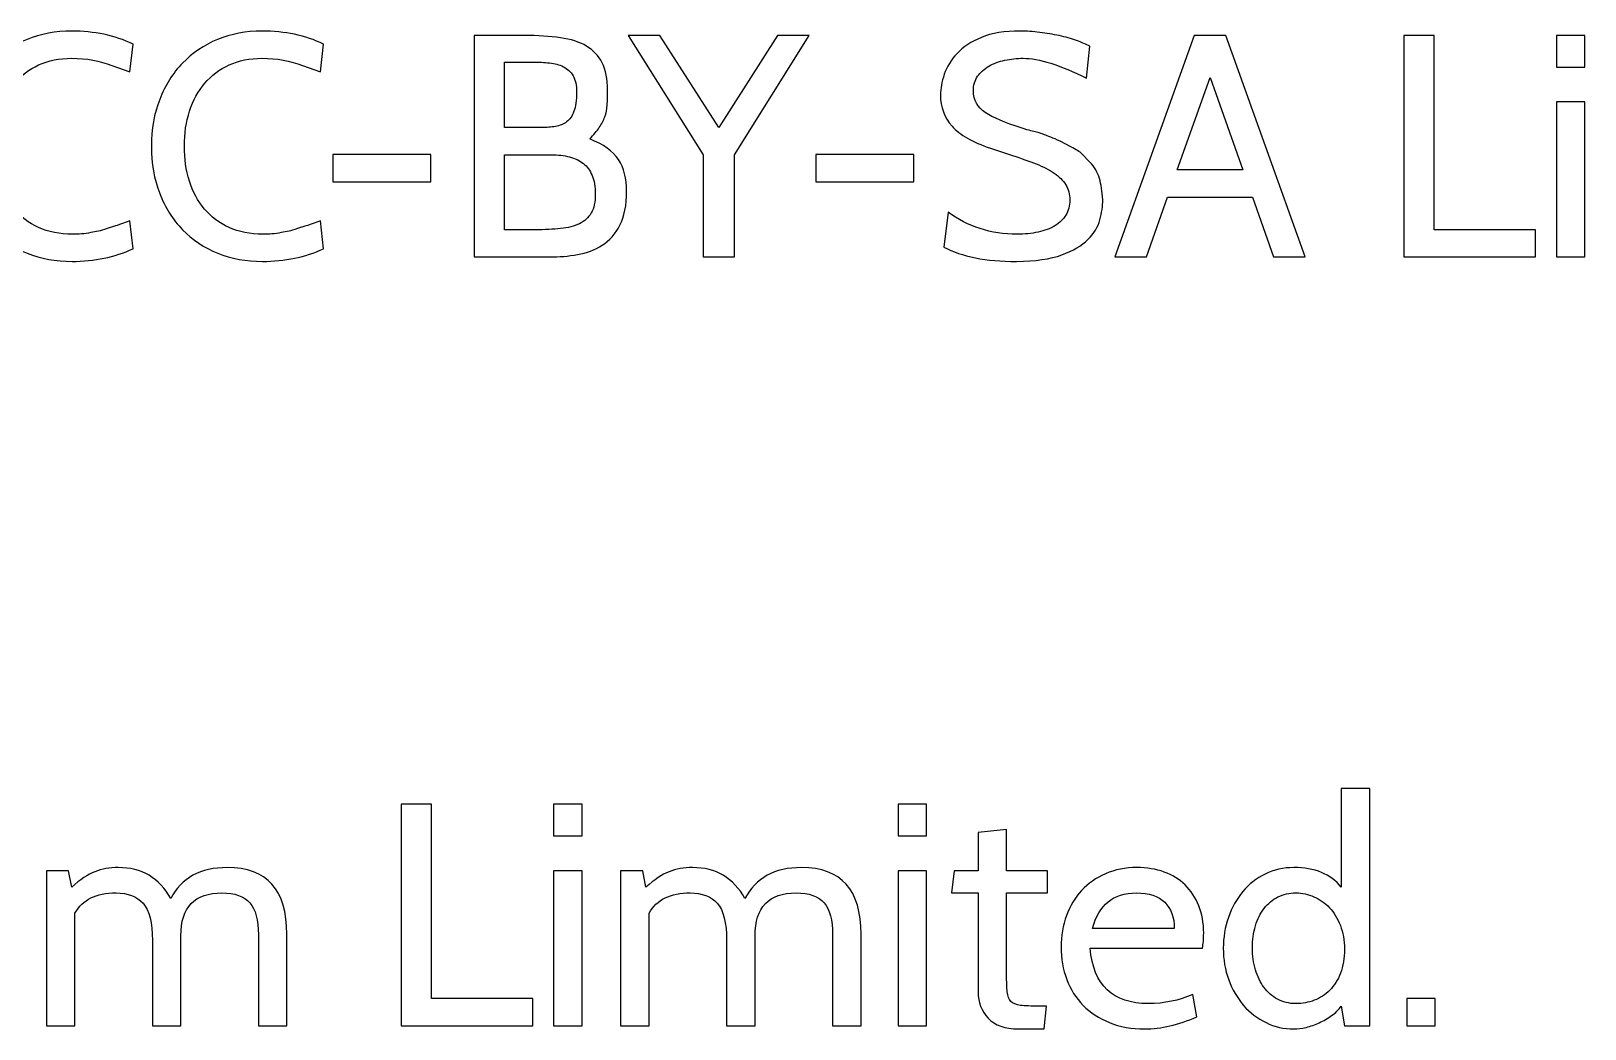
# Model space of a CAD drawing. Header units: centimetres. Extents: x -24 to 24.1, y -20.7 to 0.5.
# Drawn here: x 15.674 to 19.833, y -3.618 to -0.948 of the extents above; entities that cross this region are included whole.
import ezdxf

# ---------------------------------------------------------------- set-up
doc = ezdxf.new("R2010")
doc.units = ezdxf.units.CM
doc.header["$MEASUREMENT"] = 0
doc.layers.add('Layer 1', color=7, linetype='Continuous')

msp = doc.modelspace()

# ---------------------------------------------------------------- linework, layer by layer
at = {"layer": 'Layer 1', "color": 250}
for points, knots in [([(15.78381, -1.56419), (15.74035, -1.56419), (15.70041, -1.55686), (15.66401, -1.54218), (15.66401, -1.54218), (15.6276, -1.5275), (15.59627, -1.50662), (15.57003, -1.47953), (15.57003, -1.47953), (15.54378, -1.45243), (15.52332, -1.41998), (15.50864, -1.38216), (15.50864, -1.38216), (15.49397, -1.34434), (15.48663, -1.30229), (15.48663, -1.25601), (15.48663, -1.25601), (15.48663, -1.21029), (15.49397, -1.16852), (15.50864, -1.1307), (15.50864, -1.1307), (15.52332, -1.09288), (15.54378, -1.06042), (15.57003, -1.03333), (15.57003, -1.03333), (15.59627, -1.00624), (15.62746, -0.98521), (15.66358, -0.97025), (15.66358, -0.97025), (15.69971, -0.9553), (15.7395, -0.94782), (15.78296, -0.94782), (15.78296, -0.94782), (15.84336, -0.94782), (15.89811, -0.95939), (15.94722, -0.98253), (15.94722, -0.98253), (15.94722, -0.98253), (15.93875, -1.05704), (15.93875, -1.05704), (15.93875, -1.05704), (15.93875, -1.05704), (15.89049, -1.0401), (15.89049, -1.0401), (15.89049, -1.0401), (15.85832, -1.02712), (15.82248, -1.02063), (15.78296, -1.02063), (15.78296, -1.02063), (15.74966, -1.02063), (15.72017, -1.02656), (15.69449, -1.03841), (15.69449, -1.03841), (15.66881, -1.05026), (15.64707, -1.06663), (15.62929, -1.08752), (15.62929, -1.08752), (15.61151, -1.1084), (15.59797, -1.13324), (15.58865, -1.16203), (15.58865, -1.16203), (15.57934, -1.19081), (15.57468, -1.22214), (15.57468, -1.25601), (15.57468, -1.25601), (15.57468, -1.28931), (15.5792, -1.32035), (15.58823, -1.34914), (15.58823, -1.34914), (15.59726, -1.37793), (15.61067, -1.4029), (15.62845, -1.42407), (15.62845, -1.42407), (15.64623, -1.44524), (15.66824, -1.46175), (15.69449, -1.4736), (15.69449, -1.4736), (15.72073, -1.48545), (15.75079, -1.49138), (15.78466, -1.49138), (15.78466, -1.49138), (15.79312, -1.49138), (15.80131, -1.4911), (15.80921, -1.49053), (15.80921, -1.49053), (15.81711, -1.48997), (15.8253, -1.48884), (15.83376, -1.48715), (15.83376, -1.48715), (15.83376, -1.48715), (15.85493, -1.48291), (15.85493, -1.48291), (15.85493, -1.48291), (15.85945, -1.48235), (15.86707, -1.48009), (15.87779, -1.47614), (15.87779, -1.47614), (15.87779, -1.47614), (15.89727, -1.47021), (15.89727, -1.47021), (15.89727, -1.47021), (15.90009, -1.46965), (15.90743, -1.46711), (15.91928, -1.46259), (15.91928, -1.46259), (15.91928, -1.46259), (15.93875, -1.45582), (15.93875, -1.45582), (15.93875, -1.45582), (15.93875, -1.45582), (15.94722, -1.53033), (15.94722, -1.53033), (15.94722, -1.53033), (15.89811, -1.5529), (15.84364, -1.56419), (15.78381, -1.56419)], [0, 0, 0, 0, 0.03333333, 0.03333333, 0.03333333, 0.03333333, 0.06666667, 0.06666667, 0.06666667, 0.06666667, 0.1, 0.1, 0.1, 0.1, 0.13333333, 0.13333333, 0.13333333, 0.13333333, 0.16666667, 0.16666667, 0.16666667, 0.16666667, 0.2, 0.2, 0.2, 0.2, 0.23333333, 0.23333333, 0.23333333, 0.23333333, 0.26666667, 0.26666667, 0.26666667, 0.26666667, 0.3, 0.3, 0.3, 0.3, 0.33333333, 0.33333333, 0.33333333, 0.33333333, 0.36666667, 0.36666667, 0.36666667, 0.36666667, 0.4, 0.4, 0.4, 0.4, 0.43333333, 0.43333333, 0.43333333, 0.43333333, 0.46666667, 0.46666667, 0.46666667, 0.46666667, 0.5, 0.5, 0.5, 0.5, 0.53333333, 0.53333333, 0.53333333, 0.53333333, 0.56666667, 0.56666667, 0.56666667, 0.56666667, 0.6, 0.6, 0.6, 0.6, 0.63333333, 0.63333333, 0.63333333, 0.63333333, 0.66666667, 0.66666667, 0.66666667, 0.66666667, 0.7, 0.7, 0.7, 0.7, 0.73333333, 0.73333333, 0.73333333, 0.73333333, 0.76666667, 0.76666667, 0.76666667, 0.76666667, 0.8, 0.8, 0.8, 0.8, 0.83333333, 0.83333333, 0.83333333, 0.83333333, 0.86666667, 0.86666667, 0.86666667, 0.86666667, 0.9, 0.9, 0.9, 0.9, 0.93333333, 0.93333333, 0.93333333, 0.93333333, 1, 1, 1, 1]), ([(16.29351, -1.56419), (16.25005, -1.56419), (16.21011, -1.55686), (16.17371, -1.54218), (16.17371, -1.54218), (16.1373, -1.5275), (16.10597, -1.50662), (16.07973, -1.47953), (16.07973, -1.47953), (16.05348, -1.45243), (16.03302, -1.41998), (16.01834, -1.38216), (16.01834, -1.38216), (16.00367, -1.34434), (15.99633, -1.30229), (15.99633, -1.25601), (15.99633, -1.25601), (15.99633, -1.21029), (16.00367, -1.16852), (16.01834, -1.1307), (16.01834, -1.1307), (16.03302, -1.09288), (16.05348, -1.06042), (16.07973, -1.03333), (16.07973, -1.03333), (16.10597, -1.00624), (16.13716, -0.98521), (16.17328, -0.97025), (16.17328, -0.97025), (16.20941, -0.9553), (16.2492, -0.94782), (16.29266, -0.94782), (16.29266, -0.94782), (16.35306, -0.94782), (16.40781, -0.95939), (16.45692, -0.98253), (16.45692, -0.98253), (16.45692, -0.98253), (16.44845, -1.05704), (16.44845, -1.05704), (16.44845, -1.05704), (16.44845, -1.05704), (16.40019, -1.0401), (16.40019, -1.0401), (16.40019, -1.0401), (16.36802, -1.02712), (16.33218, -1.02063), (16.29266, -1.02063), (16.29266, -1.02063), (16.25936, -1.02063), (16.22987, -1.02656), (16.20419, -1.03841), (16.20419, -1.03841), (16.17851, -1.05026), (16.15677, -1.06663), (16.13899, -1.08752), (16.13899, -1.08752), (16.12121, -1.1084), (16.10767, -1.13324), (16.09835, -1.16203), (16.09835, -1.16203), (16.08904, -1.19081), (16.08438, -1.22214), (16.08438, -1.25601), (16.08438, -1.25601), (16.08438, -1.28931), (16.0889, -1.32035), (16.09793, -1.34914), (16.09793, -1.34914), (16.10696, -1.37793), (16.12037, -1.4029), (16.13815, -1.42407), (16.13815, -1.42407), (16.15593, -1.44524), (16.17794, -1.46175), (16.20419, -1.4736), (16.20419, -1.4736), (16.23043, -1.48545), (16.26049, -1.49138), (16.29436, -1.49138), (16.29436, -1.49138), (16.30282, -1.49138), (16.31101, -1.4911), (16.31891, -1.49053), (16.31891, -1.49053), (16.32681, -1.48997), (16.335, -1.48884), (16.34346, -1.48715), (16.34346, -1.48715), (16.34346, -1.48715), (16.36463, -1.48291), (16.36463, -1.48291), (16.36463, -1.48291), (16.36915, -1.48235), (16.37677, -1.48009), (16.38749, -1.47614), (16.38749, -1.47614), (16.38749, -1.47614), (16.40697, -1.47021), (16.40697, -1.47021), (16.40697, -1.47021), (16.40979, -1.46965), (16.41713, -1.46711), (16.42898, -1.46259), (16.42898, -1.46259), (16.42898, -1.46259), (16.44845, -1.45582), (16.44845, -1.45582), (16.44845, -1.45582), (16.44845, -1.45582), (16.45692, -1.53033), (16.45692, -1.53033), (16.45692, -1.53033), (16.40781, -1.5529), (16.35334, -1.56419), (16.29351, -1.56419)], [0, 0, 0, 0, 0.03333333, 0.03333333, 0.03333333, 0.03333333, 0.06666667, 0.06666667, 0.06666667, 0.06666667, 0.1, 0.1, 0.1, 0.1, 0.13333333, 0.13333333, 0.13333333, 0.13333333, 0.16666667, 0.16666667, 0.16666667, 0.16666667, 0.2, 0.2, 0.2, 0.2, 0.23333333, 0.23333333, 0.23333333, 0.23333333, 0.26666667, 0.26666667, 0.26666667, 0.26666667, 0.3, 0.3, 0.3, 0.3, 0.33333333, 0.33333333, 0.33333333, 0.33333333, 0.36666667, 0.36666667, 0.36666667, 0.36666667, 0.4, 0.4, 0.4, 0.4, 0.43333333, 0.43333333, 0.43333333, 0.43333333, 0.46666667, 0.46666667, 0.46666667, 0.46666667, 0.5, 0.5, 0.5, 0.5, 0.53333333, 0.53333333, 0.53333333, 0.53333333, 0.56666667, 0.56666667, 0.56666667, 0.56666667, 0.6, 0.6, 0.6, 0.6, 0.63333333, 0.63333333, 0.63333333, 0.63333333, 0.66666667, 0.66666667, 0.66666667, 0.66666667, 0.7, 0.7, 0.7, 0.7, 0.73333333, 0.73333333, 0.73333333, 0.73333333, 0.76666667, 0.76666667, 0.76666667, 0.76666667, 0.8, 0.8, 0.8, 0.8, 0.83333333, 0.83333333, 0.83333333, 0.83333333, 0.86666667, 0.86666667, 0.86666667, 0.86666667, 0.9, 0.9, 0.9, 0.9, 0.93333333, 0.93333333, 0.93333333, 0.93333333, 1, 1, 1, 1]), ([(18.31113, -1.56419), (18.22928, -1.56419), (18.16465, -1.55149), (18.11724, -1.52609), (18.11724, -1.52609), (18.11724, -1.52609), (18.12825, -1.43211), (18.12825, -1.43211), (18.12825, -1.43211), (18.1813, -1.47162), (18.24283, -1.49138), (18.31282, -1.49138), (18.31282, -1.49138), (18.33314, -1.49138), (18.35191, -1.48955), (18.36912, -1.48588), (18.36912, -1.48588), (18.38634, -1.48221), (18.4013, -1.47656), (18.414, -1.46894), (18.414, -1.46894), (18.4267, -1.46132), (18.43658, -1.45173), (18.44363, -1.44016), (18.44363, -1.44016), (18.45069, -1.42859), (18.45421, -1.41518), (18.45421, -1.39994), (18.45421, -1.39994), (18.45421, -1.38413), (18.45055, -1.37045), (18.44321, -1.35888), (18.44321, -1.35888), (18.43587, -1.3473), (18.42557, -1.337), (18.4123, -1.32797), (18.4123, -1.32797), (18.39904, -1.31894), (18.38295, -1.31076), (18.36404, -1.30342), (18.36404, -1.30342), (18.34514, -1.29608), (18.32411, -1.28846), (18.30097, -1.28056), (18.30097, -1.28056), (18.30097, -1.28056), (18.2417, -1.26109), (18.2417, -1.26109), (18.2417, -1.26109), (18.19372, -1.24528), (18.15943, -1.22567), (18.13883, -1.20224), (18.13883, -1.20224), (18.11823, -1.17882), (18.10793, -1.15102), (18.10793, -1.11884), (18.10793, -1.11884), (18.10793, -1.10191), (18.11131, -1.08343), (18.11809, -1.06339), (18.11809, -1.06339), (18.12486, -1.04335), (18.13629, -1.02472), (18.15238, -1.00751), (18.15238, -1.00751), (18.16846, -0.99029), (18.19019, -0.97604), (18.21757, -0.96475), (18.21757, -0.96475), (18.24495, -0.95346), (18.27952, -0.94782), (18.32129, -0.94782), (18.32129, -0.94782), (18.33822, -0.94782), (18.35572, -0.94895), (18.37378, -0.9512), (18.37378, -0.9512), (18.39184, -0.95346), (18.4092, -0.95643), (18.42585, -0.96009), (18.42585, -0.96009), (18.4425, -0.96376), (18.45788, -0.96814), (18.47199, -0.97322), (18.47199, -0.97322), (18.48611, -0.9783), (18.49796, -0.98338), (18.50756, -0.98846), (18.50756, -0.98846), (18.50756, -0.98846), (18.49909, -1.07397), (18.49909, -1.07397), (18.49909, -1.07397), (18.42797, -1.03841), (18.37124, -1.02063), (18.32891, -1.02063), (18.32891, -1.02063), (18.31254, -1.02063), (18.29631, -1.02232), (18.28022, -1.02571), (18.28022, -1.02571), (18.26414, -1.0291), (18.24989, -1.03446), (18.23747, -1.0418), (18.23747, -1.0418), (18.22505, -1.04914), (18.21503, -1.05817), (18.20741, -1.06889), (18.20741, -1.06889), (18.19979, -1.07962), (18.19598, -1.0926), (18.19598, -1.10784), (18.19598, -1.10784), (18.19598, -1.13267), (18.20656, -1.15201), (18.22773, -1.16584), (18.22773, -1.16584), (18.2489, -1.17966), (18.28093, -1.19335), (18.32383, -1.2069), (18.32383, -1.2069), (18.33568, -1.21085), (18.34429, -1.21339), (18.34965, -1.21452), (18.34965, -1.21452), (18.35501, -1.21565), (18.36023, -1.21692), (18.36531, -1.21833), (18.36531, -1.21833), (18.37039, -1.21974), (18.37731, -1.222), (18.38606, -1.2251), (18.38606, -1.2251), (18.39481, -1.22821), (18.40878, -1.23399), (18.42797, -1.24246), (18.42797, -1.24246), (18.42797, -1.24246), (18.45675, -1.2577), (18.45675, -1.2577), (18.45675, -1.2577), (18.46409, -1.26165), (18.47016, -1.26504), (18.47496, -1.26786), (18.47496, -1.26786), (18.47976, -1.27068), (18.48357, -1.2735), (18.48639, -1.27633), (18.48639, -1.27633), (18.48639, -1.27633), (18.50756, -1.29834), (18.50756, -1.29834), (18.50756, -1.29834), (18.52054, -1.31189), (18.52915, -1.32656), (18.53338, -1.34237), (18.53338, -1.34237), (18.53761, -1.35817), (18.54058, -1.37708), (18.54227, -1.39909), (18.54227, -1.39909), (18.54227, -1.41603), (18.53973, -1.43395), (18.53465, -1.45286), (18.53465, -1.45286), (18.52957, -1.47177), (18.51884, -1.4894), (18.50248, -1.50577), (18.50248, -1.50577), (18.48611, -1.52214), (18.46282, -1.53583), (18.43262, -1.54684), (18.43262, -1.54684), (18.40243, -1.55784), (18.36193, -1.56363), (18.31113, -1.56419)], [0, 0, 0, 0, 0.02222222, 0.02222222, 0.02222222, 0.02222222, 0.04444444, 0.04444444, 0.04444444, 0.04444444, 0.06666667, 0.06666667, 0.06666667, 0.06666667, 0.08888889, 0.08888889, 0.08888889, 0.08888889, 0.11111111, 0.11111111, 0.11111111, 0.11111111, 0.13333333, 0.13333333, 0.13333333, 0.13333333, 0.15555556, 0.15555556, 0.15555556, 0.15555556, 0.17777778, 0.17777778, 0.17777778, 0.17777778, 0.2, 0.2, 0.2, 0.2, 0.22222222, 0.22222222, 0.22222222, 0.22222222, 0.24444444, 0.24444444, 0.24444444, 0.24444444, 0.26666667, 0.26666667, 0.26666667, 0.26666667, 0.28888889, 0.28888889, 0.28888889, 0.28888889, 0.31111111, 0.31111111, 0.31111111, 0.31111111, 0.33333333, 0.33333333, 0.33333333, 0.33333333, 0.35555556, 0.35555556, 0.35555556, 0.35555556, 0.37777778, 0.37777778, 0.37777778, 0.37777778, 0.4, 0.4, 0.4, 0.4, 0.42222222, 0.42222222, 0.42222222, 0.42222222, 0.44444444, 0.44444444, 0.44444444, 0.44444444, 0.46666667, 0.46666667, 0.46666667, 0.46666667, 0.48888889, 0.48888889, 0.48888889, 0.48888889, 0.51111111, 0.51111111, 0.51111111, 0.51111111, 0.53333333, 0.53333333, 0.53333333, 0.53333333, 0.55555556, 0.55555556, 0.55555556, 0.55555556, 0.57777778, 0.57777778, 0.57777778, 0.57777778, 0.6, 0.6, 0.6, 0.6, 0.62222222, 0.62222222, 0.62222222, 0.62222222, 0.64444444, 0.64444444, 0.64444444, 0.64444444, 0.66666667, 0.66666667, 0.66666667, 0.66666667, 0.68888889, 0.68888889, 0.68888889, 0.68888889, 0.71111111, 0.71111111, 0.71111111, 0.71111111, 0.73333333, 0.73333333, 0.73333333, 0.73333333, 0.75555556, 0.75555556, 0.75555556, 0.75555556, 0.77777778, 0.77777778, 0.77777778, 0.77777778, 0.8, 0.8, 0.8, 0.8, 0.82222222, 0.82222222, 0.82222222, 0.82222222, 0.84444444, 0.84444444, 0.84444444, 0.84444444, 0.86666667, 0.86666667, 0.86666667, 0.86666667, 0.88888889, 0.88888889, 0.88888889, 0.88888889, 0.91111111, 0.91111111, 0.91111111, 0.91111111, 0.93333333, 0.93333333, 0.93333333, 0.93333333, 0.95555556, 0.95555556, 0.95555556, 0.95555556, 1, 1, 1, 1]), ([(17.06313, -1.55234), (17.06313, -1.55234), (16.85993, -1.55234), (16.85993, -1.55234), (16.85993, -1.55234), (16.85993, -1.55234), (16.85993, -0.95967), (16.85993, -0.95967), (16.85993, -0.95967), (16.85993, -0.95967), (16.99371, -0.95967), (16.99371, -0.95967), (16.99371, -0.95967), (17.0304, -0.95967), (17.06271, -0.96165), (17.09065, -0.9656), (17.09065, -0.9656), (17.11859, -0.96955), (17.14187, -0.97703), (17.1605, -0.98803), (17.1605, -0.98803), (17.17913, -0.99904), (17.19324, -1.014), (17.20283, -1.03291), (17.20283, -1.03291), (17.21243, -1.05182), (17.21723, -1.07623), (17.21723, -1.10614), (17.21723, -1.10614), (17.21723, -1.12138), (17.21681, -1.13465), (17.21596, -1.14594), (17.21596, -1.14594), (17.21511, -1.15723), (17.21299, -1.16767), (17.20961, -1.17727), (17.20961, -1.17727), (17.20622, -1.18686), (17.20128, -1.19632), (17.19479, -1.20563), (17.19479, -1.20563), (17.18844, -1.21494), (17.17983, -1.22524), (17.16911, -1.23653), (17.16911, -1.23653), (17.2058, -1.25064), (17.23134, -1.26899), (17.24602, -1.29157), (17.24602, -1.29157), (17.26069, -1.31414), (17.26803, -1.34237), (17.26803, -1.37623), (17.26803, -1.37623), (17.26803, -1.41405), (17.26196, -1.44453), (17.24983, -1.46767), (17.24983, -1.46767), (17.23769, -1.49082), (17.22189, -1.5086), (17.20241, -1.52101), (17.20241, -1.52101), (17.18294, -1.53343), (17.16092, -1.54176), (17.13637, -1.54599), (17.13637, -1.54599), (17.11182, -1.55022), (17.08741, -1.55234), (17.06313, -1.55234)], [0, 0, 0, 0, 0.05555556, 0.05555556, 0.05555556, 0.05555556, 0.11111111, 0.11111111, 0.11111111, 0.11111111, 0.16666667, 0.16666667, 0.16666667, 0.16666667, 0.22222222, 0.22222222, 0.22222222, 0.22222222, 0.27777778, 0.27777778, 0.27777778, 0.27777778, 0.33333333, 0.33333333, 0.33333333, 0.33333333, 0.38888889, 0.38888889, 0.38888889, 0.38888889, 0.44444444, 0.44444444, 0.44444444, 0.44444444, 0.5, 0.5, 0.5, 0.5, 0.55555556, 0.55555556, 0.55555556, 0.55555556, 0.61111111, 0.61111111, 0.61111111, 0.61111111, 0.66666667, 0.66666667, 0.66666667, 0.66666667, 0.72222222, 0.72222222, 0.72222222, 0.72222222, 0.77777778, 0.77777778, 0.77777778, 0.77777778, 0.83333333, 0.83333333, 0.83333333, 0.83333333, 0.88888889, 0.88888889, 0.88888889, 0.88888889, 1, 1, 1, 1]), ([(17.75656, -0.95967), (17.75656, -0.95967), (17.55674, -1.27887), (17.55674, -1.27887), (17.55674, -1.27887), (17.55674, -1.27887), (17.55674, -1.55234), (17.55674, -1.55234), (17.55674, -1.55234), (17.55674, -1.55234), (17.47292, -1.55234), (17.47292, -1.55234), (17.47292, -1.55234), (17.47292, -1.55234), (17.47292, -1.27887), (17.47292, -1.27887), (17.47292, -1.27887), (17.47292, -1.27887), (17.27226, -0.95967), (17.27226, -0.95967), (17.27226, -0.95967), (17.27226, -0.95967), (17.35693, -0.95967), (17.35693, -0.95967), (17.35693, -0.95967), (17.35693, -0.95967), (17.51441, -1.20605), (17.51441, -1.20605), (17.51441, -1.20605), (17.51441, -1.20605), (17.67189, -0.95967), (17.67189, -0.95967), (17.67189, -0.95967), (17.67189, -0.95967), (17.75656, -0.95967), (17.75656, -0.95967)], [0, 0, 0, 0, 0.1, 0.1, 0.1, 0.1, 0.2, 0.2, 0.2, 0.2, 0.3, 0.3, 0.3, 0.3, 0.4, 0.4, 0.4, 0.4, 0.5, 0.5, 0.5, 0.5, 0.6, 0.6, 0.6, 0.6, 0.7, 0.7, 0.7, 0.7, 0.8, 0.8, 0.8, 0.8, 1, 1, 1, 1]), ([(19.08414, -1.55234), (19.08414, -1.55234), (18.99948, -1.55234), (18.99948, -1.55234), (18.99948, -1.55234), (18.99948, -1.55234), (18.94275, -1.39232), (18.94275, -1.39232), (18.94275, -1.39232), (18.94275, -1.39232), (18.71584, -1.39232), (18.71584, -1.39232), (18.71584, -1.39232), (18.71584, -1.39232), (18.65911, -1.55234), (18.65911, -1.55234), (18.65911, -1.55234), (18.65911, -1.55234), (18.57445, -1.55234), (18.57445, -1.55234), (18.57445, -1.55234), (18.57445, -1.55234), (18.78696, -0.95967), (18.78696, -0.95967), (18.78696, -0.95967), (18.78696, -0.95967), (18.87163, -0.95967), (18.87163, -0.95967), (18.87163, -0.95967), (18.87163, -0.95967), (19.08414, -1.55234), (19.08414, -1.55234)], [0, 0, 0, 0, 0.11111111, 0.11111111, 0.11111111, 0.11111111, 0.22222222, 0.22222222, 0.22222222, 0.22222222, 0.33333333, 0.33333333, 0.33333333, 0.33333333, 0.44444444, 0.44444444, 0.44444444, 0.44444444, 0.55555556, 0.55555556, 0.55555556, 0.55555556, 0.66666667, 0.66666667, 0.66666667, 0.66666667, 0.77777778, 0.77777778, 0.77777778, 0.77777778, 1, 1, 1, 1]), ([(19.70052, -1.55234), (19.70052, -1.55234), (19.3483, -1.55234), (19.3483, -1.55234), (19.3483, -1.55234), (19.3483, -1.55234), (19.3483, -0.95967), (19.3483, -0.95967), (19.3483, -0.95967), (19.3483, -0.95967), (19.42958, -0.95967), (19.42958, -0.95967), (19.42958, -0.95967), (19.42958, -0.95967), (19.42958, -1.47953), (19.42958, -1.47953), (19.42958, -1.47953), (19.42958, -1.47953), (19.70052, -1.47953), (19.70052, -1.47953), (19.70052, -1.47953), (19.70052, -1.47953), (19.70052, -1.55234), (19.70052, -1.55234)], [0, 0, 0, 0, 0.14285714, 0.14285714, 0.14285714, 0.14285714, 0.28571429, 0.28571429, 0.28571429, 0.28571429, 0.42857143, 0.42857143, 0.42857143, 0.42857143, 0.57142857, 0.57142857, 0.57142857, 0.57142857, 0.71428571, 0.71428571, 0.71428571, 0.71428571, 1, 1, 1, 1]), ([(19.8326, -1.04434), (19.8326, -1.04434), (19.7564, -1.04434), (19.7564, -1.04434), (19.7564, -1.04434), (19.7564, -1.04434), (19.7564, -0.95967), (19.7564, -0.95967), (19.7564, -0.95967), (19.7564, -0.95967), (19.8326, -0.95967), (19.8326, -0.95967), (19.8326, -0.95967), (19.8326, -0.95967), (19.8326, -1.04434), (19.8326, -1.04434)], [0, 0, 0, 0, 0.2, 0.2, 0.2, 0.2, 0.4, 0.4, 0.4, 0.4, 0.6, 0.6, 0.6, 0.6, 1, 1, 1, 1]), ([(17.01713, -1.03079), (17.01713, -1.03079), (16.94121, -1.03079), (16.94121, -1.03079), (16.94121, -1.03079), (16.94121, -1.03079), (16.94121, -1.20605), (16.94121, -1.20605), (16.94121, -1.20605), (16.94121, -1.20605), (17.0407, -1.20605), (17.0407, -1.20605), (17.0407, -1.20605), (17.0541, -1.20605), (17.06652, -1.20506), (17.07781, -1.20309), (17.07781, -1.20309), (17.08896, -1.20111), (17.09884, -1.19702), (17.1073, -1.19067), (17.1073, -1.19067), (17.11577, -1.18446), (17.12226, -1.17515), (17.12706, -1.16259), (17.12706, -1.16259), (17.13186, -1.15017), (17.13425, -1.1331), (17.13425, -1.11165), (17.13425, -1.11165), (17.13425, -1.09288), (17.13101, -1.0782), (17.12452, -1.06734), (17.12452, -1.06734), (17.11803, -1.05661), (17.10956, -1.04857), (17.09884, -1.04307), (17.09884, -1.04307), (17.08811, -1.03771), (17.07583, -1.03432), (17.06172, -1.03291), (17.06172, -1.03291), (17.04775, -1.0315), (17.0328, -1.03079), (17.01713, -1.03079)], [0, 0, 0, 0, 0.08333333, 0.08333333, 0.08333333, 0.08333333, 0.16666667, 0.16666667, 0.16666667, 0.16666667, 0.25, 0.25, 0.25, 0.25, 0.33333333, 0.33333333, 0.33333333, 0.33333333, 0.41666667, 0.41666667, 0.41666667, 0.41666667, 0.5, 0.5, 0.5, 0.5, 0.58333333, 0.58333333, 0.58333333, 0.58333333, 0.66666667, 0.66666667, 0.66666667, 0.66666667, 0.75, 0.75, 0.75, 0.75, 0.83333333, 0.83333333, 0.83333333, 0.83333333, 1, 1, 1, 1]), ([(18.91735, -1.31951), (18.91735, -1.31951), (18.82929, -1.07228), (18.82929, -1.07228), (18.82929, -1.07228), (18.82929, -1.07228), (18.74124, -1.31951), (18.74124, -1.31951), (18.74124, -1.31951), (18.74124, -1.31951), (18.91735, -1.31951), (18.91735, -1.31951)], [0, 0, 0, 0, 0.25, 0.25, 0.25, 0.25, 0.5, 0.5, 0.5, 0.5, 1, 1, 1, 1]), ([(19.8326, -1.55234), (19.8326, -1.55234), (19.7564, -1.55234), (19.7564, -1.55234), (19.7564, -1.55234), (19.7564, -1.55234), (19.7564, -1.13747), (19.7564, -1.13747), (19.7564, -1.13747), (19.7564, -1.13747), (19.8326, -1.13747), (19.8326, -1.13747), (19.8326, -1.13747), (19.8326, -1.13747), (19.8326, -1.55234), (19.8326, -1.55234)], [0, 0, 0, 0, 0.2, 0.2, 0.2, 0.2, 0.4, 0.4, 0.4, 0.4, 0.6, 0.6, 0.6, 0.6, 1, 1, 1, 1]), ([(16.74394, -1.35083), (16.74394, -1.35083), (16.48147, -1.35083), (16.48147, -1.35083), (16.48147, -1.35083), (16.48147, -1.35083), (16.48147, -1.27802), (16.48147, -1.27802), (16.48147, -1.27802), (16.48147, -1.27802), (16.74394, -1.27802), (16.74394, -1.27802), (16.74394, -1.27802), (16.74394, -1.27802), (16.74394, -1.35083), (16.74394, -1.35083)], [0, 0, 0, 0, 0.2, 0.2, 0.2, 0.2, 0.4, 0.4, 0.4, 0.4, 0.6, 0.6, 0.6, 0.6, 1, 1, 1, 1]), ([(17.0661, -1.27887), (17.0661, -1.27887), (16.94121, -1.27887), (16.94121, -1.27887), (16.94121, -1.27887), (16.94121, -1.27887), (16.94121, -1.47953), (16.94121, -1.47953), (16.94121, -1.47953), (16.94121, -1.47953), (17.02391, -1.47953), (17.02391, -1.47953), (17.02391, -1.47953), (17.04916, -1.47953), (17.07174, -1.47854), (17.09136, -1.47656), (17.09136, -1.47656), (17.11111, -1.47459), (17.12776, -1.47021), (17.14159, -1.46344), (17.14159, -1.46344), (17.15542, -1.45667), (17.16586, -1.44707), (17.1732, -1.43465), (17.1732, -1.43465), (17.18054, -1.42224), (17.18421, -1.4053), (17.18421, -1.38385), (17.18421, -1.38385), (17.18421, -1.3641), (17.18139, -1.34759), (17.17574, -1.33432), (17.17574, -1.33432), (17.1701, -1.32106), (17.16234, -1.31033), (17.15218, -1.30215), (17.15218, -1.30215), (17.14202, -1.29396), (17.1296, -1.28804), (17.11506, -1.28437), (17.11506, -1.28437), (17.10039, -1.2807), (17.08402, -1.27887), (17.0661, -1.27887)], [0, 0, 0, 0, 0.08333333, 0.08333333, 0.08333333, 0.08333333, 0.16666667, 0.16666667, 0.16666667, 0.16666667, 0.25, 0.25, 0.25, 0.25, 0.33333333, 0.33333333, 0.33333333, 0.33333333, 0.41666667, 0.41666667, 0.41666667, 0.41666667, 0.5, 0.5, 0.5, 0.5, 0.58333333, 0.58333333, 0.58333333, 0.58333333, 0.66666667, 0.66666667, 0.66666667, 0.66666667, 0.75, 0.75, 0.75, 0.75, 0.83333333, 0.83333333, 0.83333333, 0.83333333, 1, 1, 1, 1]), ([(18.03681, -1.35083), (18.03681, -1.35083), (17.77434, -1.35083), (17.77434, -1.35083), (17.77434, -1.35083), (17.77434, -1.35083), (17.77434, -1.27802), (17.77434, -1.27802), (17.77434, -1.27802), (17.77434, -1.27802), (18.03681, -1.27802), (18.03681, -1.27802), (18.03681, -1.27802), (18.03681, -1.27802), (18.03681, -1.35083), (18.03681, -1.35083)], [0, 0, 0, 0, 0.2, 0.2, 0.2, 0.2, 0.4, 0.4, 0.4, 0.4, 0.6, 0.6, 0.6, 0.6, 1, 1, 1, 1]), ([(19.25683, -3.60976), (19.25683, -3.60976), (19.1891, -3.60976), (19.1891, -3.60976), (19.1891, -3.60976), (19.1891, -3.60976), (19.18063, -3.55727), (19.18063, -3.55727), (19.18063, -3.55727), (19.17386, -3.56686), (19.16525, -3.57533), (19.15481, -3.58267), (19.15481, -3.58267), (19.14437, -3.59), (19.13336, -3.59635), (19.12179, -3.60172), (19.12179, -3.60172), (19.11022, -3.60708), (19.0985, -3.61117), (19.08665, -3.61399), (19.08665, -3.61399), (19.0748, -3.61682), (19.06379, -3.61823), (19.05363, -3.61823), (19.05363, -3.61823), (19.0271, -3.61823), (19.00227, -3.61258), (18.97912, -3.60129), (18.97912, -3.60129), (18.95598, -3.59), (18.93594, -3.57462), (18.91901, -3.55515), (18.91901, -3.55515), (18.90208, -3.53568), (18.88881, -3.51282), (18.87922, -3.48657), (18.87922, -3.48657), (18.86962, -3.46032), (18.86482, -3.43224), (18.86482, -3.40233), (18.86482, -3.40233), (18.86482, -3.37354), (18.86934, -3.34602), (18.87837, -3.31978), (18.87837, -3.31978), (18.8874, -3.29353), (18.90024, -3.27053), (18.91689, -3.25077), (18.91689, -3.25077), (18.93354, -3.23102), (18.95344, -3.21535), (18.97658, -3.20378), (18.97658, -3.20378), (18.99973, -3.19221), (19.02541, -3.18642), (19.05363, -3.18642), (19.05363, -3.18642), (19.10951, -3.18642), (19.15184, -3.20392), (19.18063, -3.23892), (19.18063, -3.23892), (19.18063, -3.23892), (19.18063, -2.97476), (19.18063, -2.97476), (19.18063, -2.97476), (19.18063, -2.97476), (19.25683, -2.97476), (19.25683, -2.97476), (19.25683, -2.97476), (19.25683, -2.97476), (19.25683, -3.60976), (19.25683, -3.60976)], [0, 0, 0, 0, 0.05263158, 0.05263158, 0.05263158, 0.05263158, 0.10526316, 0.10526316, 0.10526316, 0.10526316, 0.15789474, 0.15789474, 0.15789474, 0.15789474, 0.21052632, 0.21052632, 0.21052632, 0.21052632, 0.26315789, 0.26315789, 0.26315789, 0.26315789, 0.31578947, 0.31578947, 0.31578947, 0.31578947, 0.36842105, 0.36842105, 0.36842105, 0.36842105, 0.42105263, 0.42105263, 0.42105263, 0.42105263, 0.47368421, 0.47368421, 0.47368421, 0.47368421, 0.52631579, 0.52631579, 0.52631579, 0.52631579, 0.57894737, 0.57894737, 0.57894737, 0.57894737, 0.63157895, 0.63157895, 0.63157895, 0.63157895, 0.68421053, 0.68421053, 0.68421053, 0.68421053, 0.73684211, 0.73684211, 0.73684211, 0.73684211, 0.78947368, 0.78947368, 0.78947368, 0.78947368, 0.84210526, 0.84210526, 0.84210526, 0.84210526, 0.89473684, 0.89473684, 0.89473684, 0.89473684, 1, 1, 1, 1]), ([(17.01655, -3.60976), (17.01655, -3.60976), (16.66433, -3.60976), (16.66433, -3.60976), (16.66433, -3.60976), (16.66433, -3.60976), (16.66433, -3.01709), (16.66433, -3.01709), (16.66433, -3.01709), (16.66433, -3.01709), (16.74561, -3.01709), (16.74561, -3.01709), (16.74561, -3.01709), (16.74561, -3.01709), (16.74561, -3.53695), (16.74561, -3.53695), (16.74561, -3.53695), (16.74561, -3.53695), (17.01655, -3.53695), (17.01655, -3.53695), (17.01655, -3.53695), (17.01655, -3.53695), (17.01655, -3.60976), (17.01655, -3.60976)], [0, 0, 0, 0, 0.14285714, 0.14285714, 0.14285714, 0.14285714, 0.28571429, 0.28571429, 0.28571429, 0.28571429, 0.42857143, 0.42857143, 0.42857143, 0.42857143, 0.57142857, 0.57142857, 0.57142857, 0.57142857, 0.71428571, 0.71428571, 0.71428571, 0.71428571, 1, 1, 1, 1]), ([(17.14863, -3.10176), (17.14863, -3.10176), (17.07243, -3.10176), (17.07243, -3.10176), (17.07243, -3.10176), (17.07243, -3.10176), (17.07243, -3.01709), (17.07243, -3.01709), (17.07243, -3.01709), (17.07243, -3.01709), (17.14863, -3.01709), (17.14863, -3.01709), (17.14863, -3.01709), (17.14863, -3.01709), (17.14863, -3.10176), (17.14863, -3.10176)], [0, 0, 0, 0, 0.2, 0.2, 0.2, 0.2, 0.4, 0.4, 0.4, 0.4, 0.6, 0.6, 0.6, 0.6, 1, 1, 1, 1]), ([(18.07065, -3.10176), (18.07065, -3.10176), (17.99445, -3.10176), (17.99445, -3.10176), (17.99445, -3.10176), (17.99445, -3.10176), (17.99445, -3.01709), (17.99445, -3.01709), (17.99445, -3.01709), (17.99445, -3.01709), (18.07065, -3.01709), (18.07065, -3.01709), (18.07065, -3.01709), (18.07065, -3.01709), (18.07065, -3.10176), (18.07065, -3.10176)], [0, 0, 0, 0, 0.2, 0.2, 0.2, 0.2, 0.4, 0.4, 0.4, 0.4, 0.6, 0.6, 0.6, 0.6, 1, 1, 1, 1]), ([(18.39153, -3.55727), (18.39153, -3.55727), (18.3856, -3.61823), (18.3856, -3.61823), (18.3856, -3.61823), (18.3856, -3.61823), (18.31702, -3.61823), (18.31702, -3.61823), (18.31702, -3.61823), (18.28034, -3.61823), (18.2531, -3.60863), (18.23532, -3.58944), (18.23532, -3.58944), (18.21754, -3.57025), (18.20865, -3.54682), (18.20865, -3.51917), (18.20865, -3.51917), (18.20865, -3.51917), (18.20865, -3.25416), (18.20865, -3.25416), (18.20865, -3.25416), (18.20865, -3.25416), (18.13753, -3.25416), (18.13753, -3.25416), (18.13753, -3.25416), (18.13753, -3.25416), (18.1443, -3.19489), (18.1443, -3.19489), (18.1443, -3.19489), (18.1443, -3.19489), (18.20865, -3.19489), (18.20865, -3.19489), (18.20865, -3.19489), (18.20865, -3.19489), (18.20865, -3.09244), (18.20865, -3.09244), (18.20865, -3.09244), (18.20865, -3.09244), (18.28485, -3.08482), (18.28485, -3.08482), (18.28485, -3.08482), (18.28485, -3.08482), (18.28485, -3.19489), (18.28485, -3.19489), (18.28485, -3.19489), (18.28485, -3.19489), (18.39407, -3.19489), (18.39407, -3.19489), (18.39407, -3.19489), (18.39407, -3.19489), (18.39407, -3.25416), (18.39407, -3.25416), (18.39407, -3.25416), (18.39407, -3.25416), (18.28485, -3.25416), (18.28485, -3.25416), (18.28485, -3.25416), (18.28485, -3.25416), (18.28485, -3.4726), (18.28485, -3.4726), (18.28485, -3.4726), (18.28485, -3.49236), (18.28542, -3.50788), (18.28654, -3.51917), (18.28654, -3.51917), (18.28767, -3.53046), (18.29092, -3.53892), (18.29628, -3.54457), (18.29628, -3.54457), (18.30164, -3.55021), (18.31025, -3.55374), (18.3221, -3.55515), (18.3221, -3.55515), (18.33396, -3.55656), (18.35061, -3.55727), (18.37206, -3.55727), (18.37206, -3.55727), (18.37206, -3.55727), (18.39153, -3.55727), (18.39153, -3.55727)], [0, 0, 0, 0, 0.04761905, 0.04761905, 0.04761905, 0.04761905, 0.0952381, 0.0952381, 0.0952381, 0.0952381, 0.14285714, 0.14285714, 0.14285714, 0.14285714, 0.19047619, 0.19047619, 0.19047619, 0.19047619, 0.23809524, 0.23809524, 0.23809524, 0.23809524, 0.28571429, 0.28571429, 0.28571429, 0.28571429, 0.33333333, 0.33333333, 0.33333333, 0.33333333, 0.38095238, 0.38095238, 0.38095238, 0.38095238, 0.42857143, 0.42857143, 0.42857143, 0.42857143, 0.47619048, 0.47619048, 0.47619048, 0.47619048, 0.52380952, 0.52380952, 0.52380952, 0.52380952, 0.57142857, 0.57142857, 0.57142857, 0.57142857, 0.61904762, 0.61904762, 0.61904762, 0.61904762, 0.66666667, 0.66666667, 0.66666667, 0.66666667, 0.71428571, 0.71428571, 0.71428571, 0.71428571, 0.76190476, 0.76190476, 0.76190476, 0.76190476, 0.80952381, 0.80952381, 0.80952381, 0.80952381, 0.85714286, 0.85714286, 0.85714286, 0.85714286, 0.9047619, 0.9047619, 0.9047619, 0.9047619, 1, 1, 1, 1]), ([(16.35869, -3.60976), (16.35869, -3.60976), (16.28249, -3.60976), (16.28249, -3.60976), (16.28249, -3.60976), (16.28249, -3.60976), (16.28249, -3.36592), (16.28249, -3.36592), (16.28249, -3.36592), (16.28249, -3.32697), (16.27487, -3.29861), (16.25963, -3.28083), (16.25963, -3.28083), (16.24439, -3.26305), (16.21955, -3.25416), (16.18512, -3.25416), (16.18512, -3.25416), (16.11174, -3.25416), (16.07505, -3.29254), (16.07505, -3.36931), (16.07505, -3.36931), (16.07505, -3.36931), (16.07505, -3.60976), (16.07505, -3.60976), (16.07505, -3.60976), (16.07505, -3.60976), (15.99885, -3.60976), (15.99885, -3.60976), (15.99885, -3.60976), (15.99885, -3.60976), (15.99885, -3.38116), (15.99885, -3.38116), (15.99885, -3.38116), (15.99885, -3.33375), (15.99053, -3.30073), (15.97387, -3.2821), (15.97387, -3.2821), (15.95722, -3.26347), (15.93309, -3.25416), (15.90148, -3.25416), (15.90148, -3.25416), (15.84843, -3.25416), (15.81174, -3.27222), (15.79142, -3.30835), (15.79142, -3.30835), (15.79142, -3.30835), (15.79142, -3.60976), (15.79142, -3.60976), (15.79142, -3.60976), (15.79142, -3.60976), (15.71522, -3.60976), (15.71522, -3.60976), (15.71522, -3.60976), (15.71522, -3.60976), (15.71522, -3.19489), (15.71522, -3.19489), (15.71522, -3.19489), (15.71522, -3.19489), (15.77448, -3.19489), (15.77448, -3.19489), (15.77448, -3.19489), (15.77448, -3.19489), (15.78295, -3.23892), (15.78295, -3.23892), (15.78295, -3.23892), (15.80553, -3.2186), (15.82613, -3.20477), (15.84476, -3.19743), (15.84476, -3.19743), (15.86338, -3.19009), (15.88427, -3.18642), (15.90741, -3.18642), (15.90741, -3.18642), (15.97063, -3.18642), (16.01748, -3.21408), (16.04796, -3.2694), (16.04796, -3.2694), (16.07674, -3.21408), (16.12726, -3.18642), (16.19951, -3.18642), (16.19951, -3.18642), (16.30563, -3.18642), (16.35869, -3.24597), (16.35869, -3.36507), (16.35869, -3.36507), (16.35869, -3.36507), (16.35869, -3.60976), (16.35869, -3.60976)], [0, 0, 0, 0, 0.04347826, 0.04347826, 0.04347826, 0.04347826, 0.08695652, 0.08695652, 0.08695652, 0.08695652, 0.13043478, 0.13043478, 0.13043478, 0.13043478, 0.17391304, 0.17391304, 0.17391304, 0.17391304, 0.2173913, 0.2173913, 0.2173913, 0.2173913, 0.26086957, 0.26086957, 0.26086957, 0.26086957, 0.30434783, 0.30434783, 0.30434783, 0.30434783, 0.34782609, 0.34782609, 0.34782609, 0.34782609, 0.39130435, 0.39130435, 0.39130435, 0.39130435, 0.43478261, 0.43478261, 0.43478261, 0.43478261, 0.47826087, 0.47826087, 0.47826087, 0.47826087, 0.52173913, 0.52173913, 0.52173913, 0.52173913, 0.56521739, 0.56521739, 0.56521739, 0.56521739, 0.60869565, 0.60869565, 0.60869565, 0.60869565, 0.65217391, 0.65217391, 0.65217391, 0.65217391, 0.69565217, 0.69565217, 0.69565217, 0.69565217, 0.73913043, 0.73913043, 0.73913043, 0.73913043, 0.7826087, 0.7826087, 0.7826087, 0.7826087, 0.82608696, 0.82608696, 0.82608696, 0.82608696, 0.86956522, 0.86956522, 0.86956522, 0.86956522, 0.91304348, 0.91304348, 0.91304348, 0.91304348, 1, 1, 1, 1]), ([(17.14863, -3.60976), (17.14863, -3.60976), (17.07243, -3.60976), (17.07243, -3.60976), (17.07243, -3.60976), (17.07243, -3.60976), (17.07243, -3.19489), (17.07243, -3.19489), (17.07243, -3.19489), (17.07243, -3.19489), (17.14863, -3.19489), (17.14863, -3.19489), (17.14863, -3.19489), (17.14863, -3.19489), (17.14863, -3.60976), (17.14863, -3.60976)], [0, 0, 0, 0, 0.2, 0.2, 0.2, 0.2, 0.4, 0.4, 0.4, 0.4, 0.6, 0.6, 0.6, 0.6, 1, 1, 1, 1]), ([(17.89539, -3.60976), (17.89539, -3.60976), (17.81919, -3.60976), (17.81919, -3.60976), (17.81919, -3.60976), (17.81919, -3.60976), (17.81919, -3.36592), (17.81919, -3.36592), (17.81919, -3.36592), (17.81919, -3.32697), (17.81157, -3.29861), (17.79633, -3.28083), (17.79633, -3.28083), (17.78109, -3.26305), (17.75625, -3.25416), (17.72182, -3.25416), (17.72182, -3.25416), (17.64844, -3.25416), (17.61175, -3.29254), (17.61175, -3.36931), (17.61175, -3.36931), (17.61175, -3.36931), (17.61175, -3.60976), (17.61175, -3.60976), (17.61175, -3.60976), (17.61175, -3.60976), (17.53555, -3.60976), (17.53555, -3.60976), (17.53555, -3.60976), (17.53555, -3.60976), (17.53555, -3.38116), (17.53555, -3.38116), (17.53555, -3.38116), (17.53555, -3.33375), (17.52723, -3.30073), (17.51057, -3.2821), (17.51057, -3.2821), (17.49392, -3.26347), (17.46979, -3.25416), (17.43818, -3.25416), (17.43818, -3.25416), (17.38513, -3.25416), (17.34844, -3.27222), (17.32812, -3.30835), (17.32812, -3.30835), (17.32812, -3.30835), (17.32812, -3.60976), (17.32812, -3.60976), (17.32812, -3.60976), (17.32812, -3.60976), (17.25192, -3.60976), (17.25192, -3.60976), (17.25192, -3.60976), (17.25192, -3.60976), (17.25192, -3.19489), (17.25192, -3.19489), (17.25192, -3.19489), (17.25192, -3.19489), (17.31118, -3.19489), (17.31118, -3.19489), (17.31118, -3.19489), (17.31118, -3.19489), (17.31965, -3.23892), (17.31965, -3.23892), (17.31965, -3.23892), (17.34223, -3.2186), (17.36283, -3.20477), (17.38146, -3.19743), (17.38146, -3.19743), (17.40008, -3.19009), (17.42097, -3.18642), (17.44411, -3.18642), (17.44411, -3.18642), (17.50733, -3.18642), (17.55418, -3.21408), (17.58466, -3.2694), (17.58466, -3.2694), (17.61344, -3.21408), (17.66396, -3.18642), (17.73621, -3.18642), (17.73621, -3.18642), (17.84233, -3.18642), (17.89539, -3.24597), (17.89539, -3.36507), (17.89539, -3.36507), (17.89539, -3.36507), (17.89539, -3.60976), (17.89539, -3.60976)], [0, 0, 0, 0, 0.04347826, 0.04347826, 0.04347826, 0.04347826, 0.08695652, 0.08695652, 0.08695652, 0.08695652, 0.13043478, 0.13043478, 0.13043478, 0.13043478, 0.17391304, 0.17391304, 0.17391304, 0.17391304, 0.2173913, 0.2173913, 0.2173913, 0.2173913, 0.26086957, 0.26086957, 0.26086957, 0.26086957, 0.30434783, 0.30434783, 0.30434783, 0.30434783, 0.34782609, 0.34782609, 0.34782609, 0.34782609, 0.39130435, 0.39130435, 0.39130435, 0.39130435, 0.43478261, 0.43478261, 0.43478261, 0.43478261, 0.47826087, 0.47826087, 0.47826087, 0.47826087, 0.52173913, 0.52173913, 0.52173913, 0.52173913, 0.56521739, 0.56521739, 0.56521739, 0.56521739, 0.60869565, 0.60869565, 0.60869565, 0.60869565, 0.65217391, 0.65217391, 0.65217391, 0.65217391, 0.69565217, 0.69565217, 0.69565217, 0.69565217, 0.73913043, 0.73913043, 0.73913043, 0.73913043, 0.7826087, 0.7826087, 0.7826087, 0.7826087, 0.82608696, 0.82608696, 0.82608696, 0.82608696, 0.86956522, 0.86956522, 0.86956522, 0.86956522, 0.91304348, 0.91304348, 0.91304348, 0.91304348, 1, 1, 1, 1]), ([(18.07065, -3.60976), (18.07065, -3.60976), (17.99445, -3.60976), (17.99445, -3.60976), (17.99445, -3.60976), (17.99445, -3.60976), (17.99445, -3.19489), (17.99445, -3.19489), (17.99445, -3.19489), (17.99445, -3.19489), (18.07065, -3.19489), (18.07065, -3.19489), (18.07065, -3.19489), (18.07065, -3.19489), (18.07065, -3.60976), (18.07065, -3.60976)], [0, 0, 0, 0, 0.2, 0.2, 0.2, 0.2, 0.4, 0.4, 0.4, 0.4, 0.6, 0.6, 0.6, 0.6, 1, 1, 1, 1]), ([(18.80894, -3.40233), (18.80894, -3.40233), (18.50837, -3.40233), (18.50837, -3.40233), (18.50837, -3.40233), (18.5174, -3.5011), (18.56933, -3.55049), (18.66416, -3.55049), (18.66416, -3.55049), (18.70649, -3.55049), (18.74628, -3.54231), (18.78354, -3.52594), (18.78354, -3.52594), (18.78354, -3.52594), (18.7937, -3.58605), (18.7937, -3.58605), (18.7937, -3.58605), (18.74459, -3.6075), (18.69831, -3.61823), (18.65484, -3.61823), (18.65484, -3.61823), (18.61985, -3.61823), (18.58838, -3.61258), (18.56044, -3.60129), (18.56044, -3.60129), (18.5325, -3.59), (18.50893, -3.57462), (18.48974, -3.55515), (18.48974, -3.55515), (18.47055, -3.53568), (18.45588, -3.51253), (18.44572, -3.48572), (18.44572, -3.48572), (18.43556, -3.45891), (18.43048, -3.42998), (18.43048, -3.39894), (18.43048, -3.39894), (18.43048, -3.36902), (18.43527, -3.34108), (18.44487, -3.31512), (18.44487, -3.31512), (18.45447, -3.28915), (18.46801, -3.26672), (18.48551, -3.24781), (18.48551, -3.24781), (18.50301, -3.2289), (18.52432, -3.21394), (18.54943, -3.20294), (18.54943, -3.20294), (18.57455, -3.19193), (18.60263, -3.18642), (18.63368, -3.18642), (18.63368, -3.18642), (18.66021, -3.18642), (18.68448, -3.19038), (18.70649, -3.19828), (18.70649, -3.19828), (18.7285, -3.20618), (18.74727, -3.21775), (18.76279, -3.23299), (18.76279, -3.23299), (18.77832, -3.24823), (18.79045, -3.26672), (18.7992, -3.28845), (18.7992, -3.28845), (18.80795, -3.31018), (18.81232, -3.33459), (18.81232, -3.36169), (18.81232, -3.36169), (18.81232, -3.37749), (18.8112, -3.39104), (18.80894, -3.40233)], [0, 0, 0, 0, 0.05263158, 0.05263158, 0.05263158, 0.05263158, 0.10526316, 0.10526316, 0.10526316, 0.10526316, 0.15789474, 0.15789474, 0.15789474, 0.15789474, 0.21052632, 0.21052632, 0.21052632, 0.21052632, 0.26315789, 0.26315789, 0.26315789, 0.26315789, 0.31578947, 0.31578947, 0.31578947, 0.31578947, 0.36842105, 0.36842105, 0.36842105, 0.36842105, 0.42105263, 0.42105263, 0.42105263, 0.42105263, 0.47368421, 0.47368421, 0.47368421, 0.47368421, 0.52631579, 0.52631579, 0.52631579, 0.52631579, 0.57894737, 0.57894737, 0.57894737, 0.57894737, 0.63157895, 0.63157895, 0.63157895, 0.63157895, 0.68421053, 0.68421053, 0.68421053, 0.68421053, 0.73684211, 0.73684211, 0.73684211, 0.73684211, 0.78947368, 0.78947368, 0.78947368, 0.78947368, 0.84210526, 0.84210526, 0.84210526, 0.84210526, 0.89473684, 0.89473684, 0.89473684, 0.89473684, 1, 1, 1, 1]), ([(18.63198, -3.25416), (18.57046, -3.25416), (18.53151, -3.28605), (18.51514, -3.34983), (18.51514, -3.34983), (18.51514, -3.34983), (18.73358, -3.34983), (18.73358, -3.34983), (18.73358, -3.34983), (18.73358, -3.31935), (18.72512, -3.29579), (18.70818, -3.27914), (18.70818, -3.27914), (18.69125, -3.26248), (18.66585, -3.25416), (18.63198, -3.25416)], [0, 0, 0, 0, 0.2, 0.2, 0.2, 0.2, 0.4, 0.4, 0.4, 0.4, 0.6, 0.6, 0.6, 0.6, 1, 1, 1, 1]), ([(19.05956, -3.25416), (19.0415, -3.25416), (19.02527, -3.25783), (19.01087, -3.26517), (19.01087, -3.26517), (18.99648, -3.2725), (18.9842, -3.28266), (18.97404, -3.29565), (18.97404, -3.29565), (18.96388, -3.30863), (18.95612, -3.32415), (18.95076, -3.34221), (18.95076, -3.34221), (18.9454, -3.36027), (18.94272, -3.38031), (18.94272, -3.40233), (18.94272, -3.40233), (18.94272, -3.42265), (18.9454, -3.44184), (18.95076, -3.4599), (18.95076, -3.4599), (18.95612, -3.47796), (18.96374, -3.49363), (18.97362, -3.50689), (18.97362, -3.50689), (18.9835, -3.52015), (18.99563, -3.53074), (19.01003, -3.53864), (19.01003, -3.53864), (19.02442, -3.54654), (19.04093, -3.55049), (19.05956, -3.55049), (19.05956, -3.55049), (19.07649, -3.55049), (19.09272, -3.54753), (19.10824, -3.5416), (19.10824, -3.5416), (19.12376, -3.53568), (19.13759, -3.52665), (19.14973, -3.51451), (19.14973, -3.51451), (19.16186, -3.50237), (19.17146, -3.48713), (19.17851, -3.46879), (19.17851, -3.46879), (19.18557, -3.45044), (19.1891, -3.42914), (19.1891, -3.40487), (19.1891, -3.40487), (19.1891, -3.38116), (19.18543, -3.35999), (19.17809, -3.34137), (19.17809, -3.34137), (19.17075, -3.32274), (19.16102, -3.30693), (19.14888, -3.29395), (19.14888, -3.29395), (19.13675, -3.28097), (19.12292, -3.27109), (19.10739, -3.26432), (19.10739, -3.26432), (19.09187, -3.25755), (19.07593, -3.25416), (19.05956, -3.25416)], [0, 0, 0, 0, 0.05882353, 0.05882353, 0.05882353, 0.05882353, 0.11764706, 0.11764706, 0.11764706, 0.11764706, 0.17647059, 0.17647059, 0.17647059, 0.17647059, 0.23529412, 0.23529412, 0.23529412, 0.23529412, 0.29411765, 0.29411765, 0.29411765, 0.29411765, 0.35294118, 0.35294118, 0.35294118, 0.35294118, 0.41176471, 0.41176471, 0.41176471, 0.41176471, 0.47058824, 0.47058824, 0.47058824, 0.47058824, 0.52941176, 0.52941176, 0.52941176, 0.52941176, 0.58823529, 0.58823529, 0.58823529, 0.58823529, 0.64705882, 0.64705882, 0.64705882, 0.64705882, 0.70588235, 0.70588235, 0.70588235, 0.70588235, 0.76470588, 0.76470588, 0.76470588, 0.76470588, 0.82352941, 0.82352941, 0.82352941, 0.82352941, 0.88235294, 0.88235294, 0.88235294, 0.88235294, 1, 1, 1, 1]), ([(19.43209, -3.60976), (19.43209, -3.60976), (19.35589, -3.60976), (19.35589, -3.60976), (19.35589, -3.60976), (19.35589, -3.60976), (19.35589, -3.53695), (19.35589, -3.53695), (19.35589, -3.53695), (19.35589, -3.53695), (19.43209, -3.53695), (19.43209, -3.53695), (19.43209, -3.53695), (19.43209, -3.53695), (19.43209, -3.60976), (19.43209, -3.60976)], [0, 0, 0, 0, 0.2, 0.2, 0.2, 0.2, 0.4, 0.4, 0.4, 0.4, 0.6, 0.6, 0.6, 0.6, 1, 1, 1, 1])]:
    msp.add_open_spline(points, degree=3, knots=knots, dxfattribs=at)

doc.saveas('drawing.dxf')
